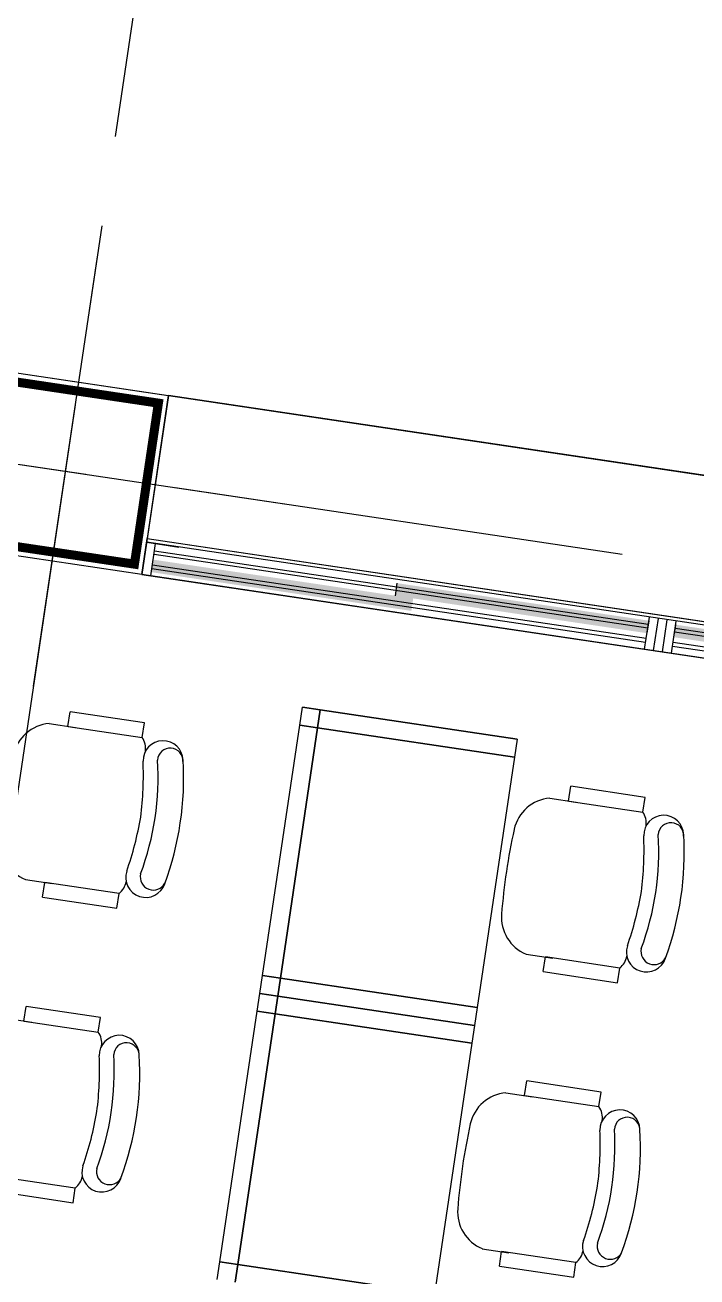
# Model space of a CAD drawing. Header units: millimetres. Extents: x 338 to 506, y 179 to 335.
# Drawn here: x 429.896 to 431.754, y 270.38 to 273.841 of the extents above; entities that cross this region are included whole.
import ezdxf

# ---------------------------------------------------------------- set-up
doc = ezdxf.new("R2010")
doc.units = ezdxf.units.MM
doc.linetypes.add('CENTER', pattern=[2, 1.25, -0.25, 0.25, -0.25])
doc.linetypes.add('DASHED2', pattern=[0.375, 0.25, -0.125])
for name, color, linetype in [('COLUMNAS', 252, 'Continuous'), ('CUBIERTA', 254, 'Continuous'), ('EJES-COLUMNAS', 3, 'CENTER'), ('EJES_DE_COLUMNA', 255, 'DASHED2'), ('EQUIPAMENTO', 4, 'Continuous'), ('MOBILIARIO_MOVIL', 253, 'Continuous'), ('MUROS', 32, 'Continuous'), ('PUPITRES', 8, 'Continuous'), ('VENTANAS', 144, 'Continuous')]:
    doc.layers.add(name, color=color, linetype=linetype)

# ---------------------------------------------------------------- blocks, each defined once
blk = doc.blocks.new('*U607')
at = {"layer": 'VENTANAS', "color": 18, "linetype": 'Continuous', "extrusion": (0, 0, -1)}
for points in [[(-3076.5413, 1996.2752), (-3077.2683, 1996.2402), (-3076.5413, 1996.2402)], [(-3076.5413, 1996.2752), (-3077.2683, 1996.2752), (-3077.2683, 1996.2402)], [(-3078.6608, 1996.2752), (-3079.3513, 1996.2402), (-3078.6608, 1996.2402)], [(-3078.6608, 1996.2752), (-3079.3513, 1996.2752), (-3079.3513, 1996.2402)]]:
    blk.add_solid(points, dxfattribs=at)
blk = doc.blocks.new('*U608')
at = {"layer": 'VENTANAS', "color": 252, "linetype": 'Continuous'}
for p, q in [((3077.2183, 1996.2752), (3077.2183, 1996.3102)), ((3077.922, 1996.3102), (3077.922, 1996.2752)), ((3077.997, 1996.2752), (3077.997, 1996.3102)), ((3078.7108, 1996.3102), (3078.7108, 1996.2752))]:
    blk.add_line(p, q, dxfattribs=at)
at = {"layer": 'VENTANAS', "color": 252, "linetype": 'Continuous', "extrusion": (0, 0, -1)}
for points in [[(-3077.2183, 1996.3102), (-3077.922, 1996.2752), (-3077.2183, 1996.2752)], [(-3077.2183, 1996.3102), (-3077.922, 1996.3102), (-3077.922, 1996.2752)], [(-3077.997, 1996.3102), (-3078.7108, 1996.2752), (-3077.997, 1996.2752)], [(-3077.997, 1996.3102), (-3078.7108, 1996.3102), (-3078.7108, 1996.2752)]]:
    blk.add_solid(points, dxfattribs=at)
blk = doc.blocks.new('VENTANA_V7')
at = {"layer": 'VENTANAS', "color": 18}
for p, q in [((3079.3763, 1996.3202), (3076.5163, 1996.3202)), ((3076.5163, 1996.3202), (3076.6063, 1996.3202)), ((3076.5163, 1996.2302), (3076.5163, 1996.3202)), ((3076.5413, 1996.2302), (3076.5413, 1996.3202)), ((3077.922, 1996.2302), (3077.922, 1996.3202)), ((3077.947, 1996.2302), (3077.947, 1996.3202)), ((3077.972, 1996.2302), (3077.972, 1996.3202)), ((3077.997, 1996.2302), (3077.997, 1996.3202)), ((3079.3513, 1996.2302), (3079.3513, 1996.3202)), ((3079.3763, 1996.2302), (3079.3763, 1996.3202)), ((3076.5413, 1996.3002), (3077.922, 1996.3002)), ((3076.5413, 1996.2902), (3077.922, 1996.2902)), ((3077.997, 1996.3002), (3079.3513, 1996.3002)), ((3077.997, 1996.2902), (3079.3513, 1996.2902)), ((3077.922, 1996.2602), (3076.5413, 1996.2602)), ((3076.5413, 1996.2502), (3077.922, 1996.2502)), ((3079.3513, 1996.2602), (3077.997, 1996.2602)), ((3077.997, 1996.2502), (3079.3513, 1996.2502)), ((3076.5163, 1996.2302), (3079.3763, 1996.2302))]:
    blk.add_line(p, q, dxfattribs=at)
at = {"layer": 'VENTANAS', "color": 252, "linetype": 'Continuous'}
blk.add_blockref('*U608', (0, 0), dxfattribs=at)
at = {"layer": 'VENTANAS', "color": 18, "linetype": 'Continuous'}
blk.add_blockref('*U607', (0, 0), dxfattribs=at)
blk = doc.blocks.new('V5V7_B10')
blk.add_line((2936.9363, 1964.82252, -0.00167), (2936.9363, 1960.39252, -0.00167))
at = {"layer": 'EQUIPAMENTO', "elevation": -0.00167}
blk.add_lwpolyline([(2936.9363, 1964.82252), (2936.5363, 1964.82252), (2936.5363, 1960.23534), (2936.9363, 1960.23534)], close=True, dxfattribs=at)
at = {"layer": 'MUROS', "elevation": -0.00167}
blk.add_lwpolyline([(2936.4363, 1964.82252), (2936.5363, 1964.82252), (2936.5363, 1960.49252), (2936.5363, 1960.49252), (2936.5363, 1960.39252), (2936.5363, 1960.39252), (2936.5363, 1960.23534), (2936.4363, 1960.23534), (2936.4363, 1964.82252)], dxfattribs=at)
at = {"layer": 'MOBILIARIO_MOVIL', "rotation": 270}
blk.add_blockref('VENTANA_V7', (940.20606, 5041.33882, -0.00167), dxfattribs=at)
blk = doc.blocks.new('SILLA-AULA')
at = {"layer": 'PUPITRES'}
for p, q in [((-0.3089, 0.1635), (-0.3089, 0.0888)), ((0.1271, 0.1618), (0.1271, 0.0881)), ((-0.3498, 0.1091), (-0.3498, -0.0987)), ((-0.3498, 0.1091), (-0.3089, 0.1091)), ((-0.3089, -0.0987), (-0.3089, 0.1091)), ((0.1269, 0.1096), (0.168, 0.1096)), ((0.1271, 0.1088), (0.1271, -0.0982)), ((0.168, -0.0982), (0.168, 0.1096)), ((-0.3498, -0.0987), (-0.3089, -0.0987)), ((0.1271, -0.0982), (0.168, -0.0982))]:
    blk.add_line(p, q, dxfattribs=at)
for centre, radius, start, end in [((-0.2016, 0.1365), 0.1106, 94.0766, 165.8334), ((-0.0911, -1.4149), 1.6658, 85.9234, 94.0766), ((0.0195, 0.1365), 0.1106, 13.2566, 85.9234), ((-0.2715, -0.0584), 0.0549, 227.1618, 267.5717), ((0.0898, -0.0579), 0.0549, 270.7226, 312.8382), ((-0.2542, -0.1649), 0.0553, 80.2478, 260.1012), ((-0.0727, 0.7859), 0.9127, 259.1286, 268.8433), ((-0.1095, 0.7859), 0.9127, 271.1567, 280.8714), ((0.072, -0.1649), 0.0553, 279.8988, 99.7522), ((-0.2498, -0.1856), 0.0362, 85.0872, 250.3213), ((-0.0876, 0.6001), 0.7663, 258.0112, 281.9888), ((0.0746, -0.1846), 0.0352, 274.9128, 94.9128), ((-0.0911, 0.5988), 0.8362, 258.0899, 281.9101)]:
    blk.add_arc(centre, radius, start, end, dxfattribs=at)
blk = doc.blocks.new('*U152')
at = {"layer": 'PUPITRES'}
for p, q in [((1.7, -0.14972), (1.75, -0.14972)), ((1.75, -0.14972), (1.75, -0.19972)), ((1.75, -0.19972), (1.75, -0.14972)), ((1.75, -0.14972), (2.45, -0.14972)), ((2.45, -0.14972), (2.45, -0.19972)), ((2.45, -0.19972), (2.45, -0.14972)), ((2.45, -0.14972), (2.5, -0.14972)), ((2.5, -0.19972), (2.5, -0.14972)), ((2.5, -0.14972), (2.55, -0.14972)), ((2.5, -0.19972), (2.5, -0.14972)), ((2.5, -0.14972), (2.5, -0.19972)), ((2.55, -0.14972), (2.55, -0.19972)), ((2.55, -0.19972), (2.55, -0.14972)), ((2.55, -0.14972), (3.25, -0.14972)), ((3.25, -0.14972), (3.25, -0.19972)), ((3.25, -0.19972), (3.25, -0.14972)), ((3.25, -0.14972), (3.3, -0.14972)), ((3.3, -0.19972), (3.3, -0.14972)), ((3.3, -0.14972), (3.3, -0.19972)), ((1.7, -0.19972), (1.75, -0.19972)), ((1.75, -0.19972), (1.7, -0.19972)), ((1.75, -0.19972), (1.75, -0.74972)), ((2.45, -0.19972), (1.75, -0.19972)), ((1.75, -0.74972), (1.75, -0.19972)), ((1.75, -0.19972), (2.45, -0.19972)), ((2.45, -0.74972), (2.45, -0.19972)), ((2.45, -0.19972), (2.5, -0.19972)), ((2.5, -0.19972), (2.45, -0.19972)), ((2.45, -0.19972), (2.45, -0.74972)), ((2.5, -0.74972), (2.5, -0.19972)), ((2.5, -0.19972), (2.55, -0.19972)), ((2.55, -0.19972), (2.5, -0.19972)), ((2.5, -0.74972), (2.5, -0.19972)), ((2.5, -0.19972), (2.5, -0.74972)), ((2.55, -0.19972), (2.55, -0.74972)), ((3.25, -0.19972), (2.55, -0.19972)), ((2.55, -0.74972), (2.55, -0.19972)), ((2.55, -0.19972), (3.25, -0.19972)), ((3.25, -0.74972), (3.25, -0.19972)), ((3.25, -0.19972), (3.3, -0.19972)), ((3.3, -0.19972), (3.25, -0.19972)), ((3.25, -0.19972), (3.25, -0.74972)), ((3.3, -0.74972), (3.3, -0.19972)), ((3.3, -0.19972), (3.3, -0.74972)), ((2.45, -0.74972), (1.75, -0.74972)), ((2.5, -0.74972), (2.45, -0.74972)), ((2.55, -0.74972), (2.5, -0.74972)), ((3.25, -0.74972), (2.55, -0.74972)), ((3.3, -0.74972), (3.25, -0.74972))]:
    blk.add_line(p, q, dxfattribs=at)
at = {"layer": 'MUROS'}
for p in [(2.20139, -1.02539), (3.02485, -1.02539)]:
    blk.add_blockref('SILLA-AULA', p, dxfattribs=at)
blk = doc.blocks.new('*U153')
at = {"layer": 'MUROS', "color": 0, "linetype": 'ByBlock'}
for p in [(0, 0), (0, -1.4)]:
    blk.add_blockref('*U152', p, dxfattribs=at)
blk = doc.blocks.new('*U154')
at = {"layer": 'MUROS'}
blk.add_blockref('*U153', (3.31529, 5.63845), dxfattribs=at)
blk = doc.blocks.new('COLUMNAS_V3_B9')
at = {"layer": 'COLUMNAS', "color": 6}
blk.add_lwpolyline([(3064.6997, 1939.4915), (3065.1997, 1939.4915), (3065.1997, 1938.9915), (3064.6997, 1938.9915), (3064.6997, 1939.4915)], dxfattribs=at)
at = {"layer": 'COLUMNAS', "color": 6, "const_width": 0.025}
blk.add_lwpolyline([(3065.1747, 1939.0156), (3064.7247, 1939.0156), (3064.7247, 1939.4657), (3065.1747, 1939.4657)], close=True, dxfattribs=at)
blk = doc.blocks.new('EJES_ESTRUCTURALES')
at = {"layer": 'EJES_DE_COLUMNA', "color": 9, "linetype": 'CENTER'}
for p, q in [((726.54081, 131.2663), (726.54081, 199.7363)), ((661.47768, 164.82297), (759.37077, 164.82297))]:
    blk.add_line(p, q, dxfattribs=at)
blk = doc.blocks.new('COLUMNAS')
at = {"layer": 'COLUMNAS', "color": 6}
blk.add_lwpolyline([(-584.4662, 188.906), (-584.9662, 188.906), (-584.9662, 188.406), (-584.4662, 188.406), (-584.4662, 188.906)], dxfattribs=at)
at = {"layer": 'COLUMNAS', "color": 6, "const_width": 0.025}
blk.add_lwpolyline([(-584.9412, 188.4301), (-584.4912, 188.4301), (-584.4912, 188.8801), (-584.9412, 188.8801)], close=True, dxfattribs=at)
at = {"layer": 'EJES-COLUMNAS'}
for p, q in [((-584.7162, 188.0438), (-584.7162, 189.2438)), ((-584.7162, 188.0438), (-584.7162, 189.2438)), ((-584.1162, 188.656), (-585.3162, 188.656))]:
    blk.add_line(p, q, dxfattribs=at)
blk = doc.blocks.new('A$C7152A42C')
at = {"color": 18}
blk.add_blockref('COLUMNAS_V3_B9', (-2969.6298, -1869.70381), dxfattribs=at)
at = {"layer": 'CUBIERTA', "xscale": -1}
blk.add_blockref('COLUMNAS', (-489.39632, -119.11823), dxfattribs=at)
at = {"layer": 'EJES_DE_COLUMNA'}
blk.add_blockref('EJES_ESTRUCTURALES', (-631.22088, -95.28525), dxfattribs=at)
at = {"layer": 'MUROS'}
blk.add_blockref('*U154', (88.15691, 64.70522), dxfattribs=at)
at = {"layer": 'VENTANAS', "color": 32}
blk.add_blockref('V5V7_B10', (-2841.36643, -1895.53534, 0.00167), dxfattribs=at)

msp = doc.modelspace()

# ---------------------------------------------------------------- block references
at = {"layer": 'MUROS', "color": 32, "rotation": 81.53046525965426}
msp.add_blockref('A$C7152A42C', (484.7482, 168.0844), dxfattribs=at)

doc.saveas('drawing.dxf')
